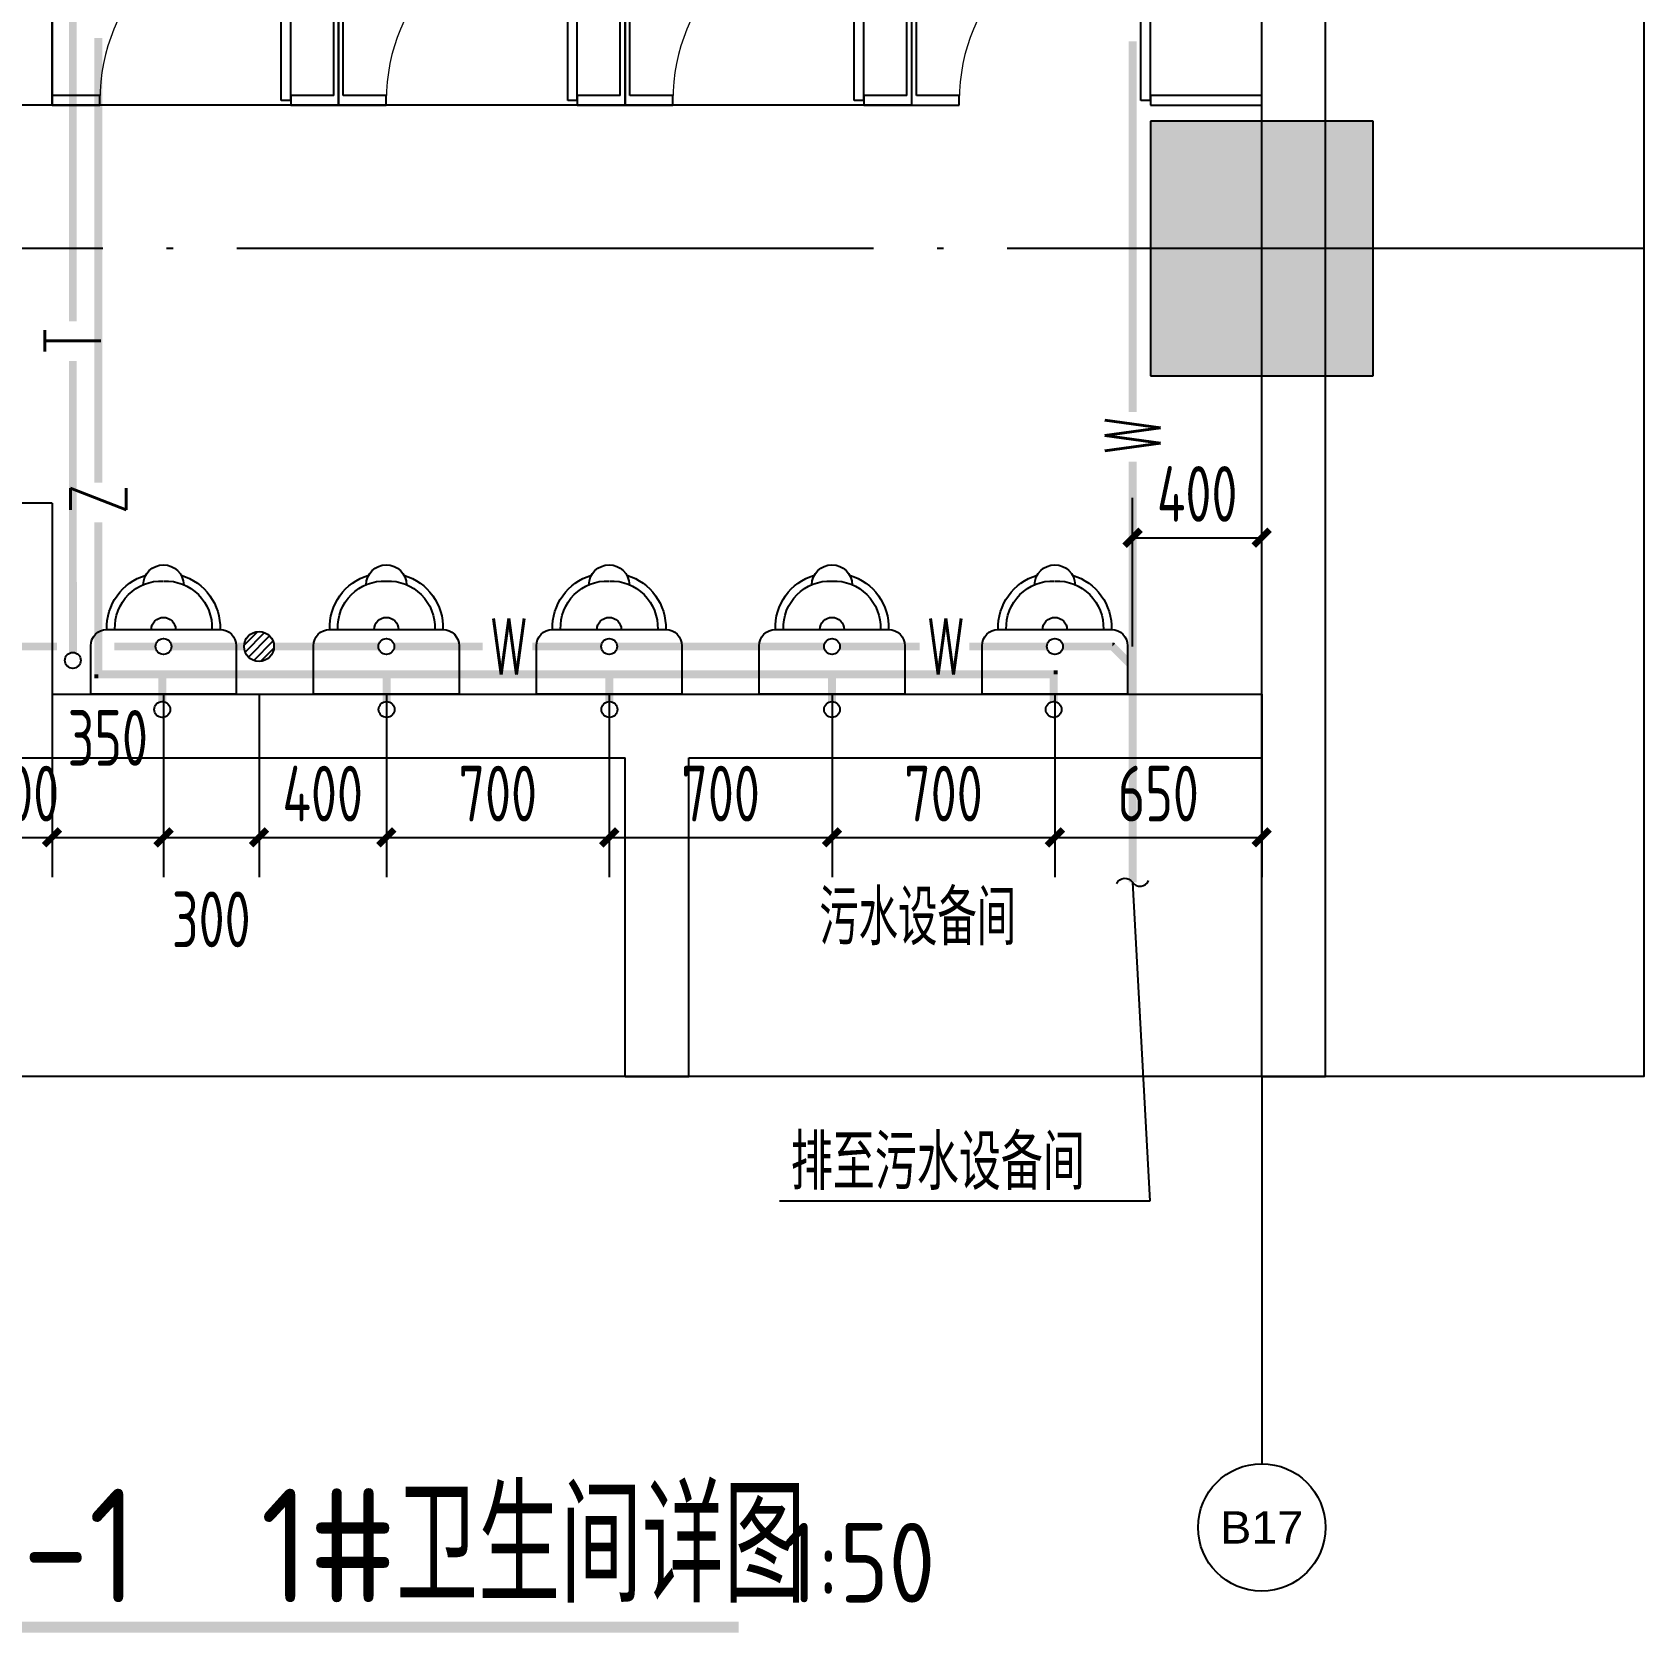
# Model space of a CAD drawing. Extents: x 57845 to 99897, y -155062 to -111524.
# Drawn here: x 63651 to 68714, y -140447 to -135421 of the extents above; entities that cross this region are included whole.
import ezdxf
from ezdxf.enums import TextEntityAlignment as Align

# ---------------------------------------------------------------- set-up
doc = ezdxf.new("R2010")
doc.units = 0
doc.header["$LTSCALE"] = 1000
doc.header["$MEASUREMENT"] = 0
doc.linetypes.add('DOTE', pattern=[2.4200000000000004, 2, -0.2, 0.02, -0.2])
for name, color, linetype in [('01-标注_轴线坐标', 132, 'Continuous'), ('02-TEXT_房间', 7, 'Continuous'), ('02-TEXT_轴号', 7, 'Continuous'), ('05-填充_天正', 9, 'Continuous'), ('A-I_卫-洁具', 241, 'Continuous'), ('A-I_卫-隔断', 214, 'Continuous'), ('A_AXIS-轴线', 1, 'DOTE'), ('A_STR-砌块墙', 121, 'Continuous'), ('A_STR-砼柱', 8, 'Continuous'), ('AXIS_TEXT', 7, 'Continuous'), ('DIM_SYMB', 3, 'Continuous'), ('EQUIP_地漏', 7, 'Continuous'), ('EQUIP_污水', 7, 'Continuous'), ('PIPE-中水', 122, 'Continuous'), ('PIPE-污水', 2, 'Continuous'), ('PIPE-给水', 3, 'Continuous'), ('PIPE-通气', 30, 'Continuous'), ('TEXT_中水', 7, 'Continuous'), ('TEXT_污水', 7, 'Continuous'), ('TEXT_通气', 7, 'Continuous'), ('TWT_DIM', 3, 'Continuous'), ('TWT_LEAD', 3, 'Continuous'), ('VPIPE-中水', 122, 'Continuous'), ('VPIPE-通气', 3, 'Continuous')]:
    doc.layers.add(name, color=color, linetype=linetype)
doc.layers.add('04-不打印_视口', color=5, linetype='Continuous', plot=False)
doc.layers.add('04-不打印_辅助线', color=165, linetype='Continuous', plot=False)
doc.styles.add('_TCH_AXIS', font='')
doc.styles.add('_TCH_DIM', font='ROS1', dxfattribs={"width": 0.8, "bigfont": 'JD'})
doc.styles.add('_TCH_DIM_T3', font='ROS1', dxfattribs={"width": 0.8, "bigfont": 'JD'})
doc.styles.add('_TCH_SPACE', font='ros.shx', dxfattribs={"width": 0.75, "height": 5, "bigfont": 'jd.shx'})
doc.styles.add('_TWT_PIPETEXT', font='SIMPLEX', dxfattribs={"width": 0.8, "height": 3.5, "bigfont": 'HZTXT'})
doc.styles.add('COMPLEX', font='COMPLEX')
doc.styles.get("Standard").update_dxf_attribs({"font": 'gbenor.shx', "bigfont": 'gbcbig.shx'})
doc.styles.get('_TCH_AXIS').set_extended_font_data('FZXiHei I-Z08S')
doc.dimstyles.new('_TWT_ARCH&&50', dxfattribs={"dimtxt": 175, "dimasz": 50, "dimexe": 125, "dimexo": 150, "dimgap": 50, "dimtad": 1, "dimdec": 0, "dimzin": 0, "dimdsep": 46, "dimtxsty": '_TCH_DIM_T3', "dimblk": 'ARCHTICK', "dimcen": 0.09, "dimazin": 2, "dimtfac": 1, "dimtdec": 0, "dimtix": 1, "dimtmove": 2, "dimatfit": 3, "dimfxl": 0, "dimtolj": 1, "dimtzin": 0, "dimarcsym": 0})

# ---------------------------------------------------------------- blocks, each defined once
blk = doc.blocks.new('A-toilet-F2$0$A-toilet-F3$0$xb')
for p, q in [((177.7999999998137, 203.2000000000698), (-177.7999999993481, 203.1999999994878)), ((-228.5999999991618, 152.3999999994412), (-228.6000000010245, 9.313225746154785e-10)), ((228.6000000010245, -9.313225746154785e-10), (228.6000000005588, 152.3999999997905)), ((-228.6000000010245, 9.313225746154785e-10), (228.6000000010245, -9.313225746154785e-10))]:
    blk.add_line(p, q)
for centre, radius, start, end in [((9.313225746154785e-10, 342.8999999993248), 63.50000000000001, 1.07073087239469, 178.9292691276053), ((-6.349999998696148, 209.549999998766), 171.56755229355, 106.6068803142738, 182.1210963969083), ((-6.349999998696148, 209.549999998766), 146.16755229355, 87.87890362284142, 182.1210963969083), ((6.350000001490116, 209.549999998766), 146.16755229355, 357.8789036030917, 92.12109637715858), ((6.350000001490116, 209.549999998766), 171.56755229355, 357.8789036030917, 73.39311968572625), ((-177.7999999993481, 152.3999999992084), 50.8, 90, 180), ((1.396983861923218e-09, 203.1999999987893), 38.1, 0, 180), ((177.8000000002794, 152.3999999997905), 50.8, 0, 90)]:
    blk.add_arc(centre, radius, start, end)
blk = doc.blocks.new('$lvtry$00000200')
at = {"color": 0}
for p, q in [((-109.7834388052506, -40.0000000100008, 1e-08), (-109.7834388052433, -469.6564289897615, 1e-08)), ((99.78343880524335, -30.0000000100008, 1e-08), (-99.78343880524335, -30.0000000100008, 1e-08)), ((109.7834388052361, -469.6564289897615, 1e-08), (109.7834388052361, -40.0000000100008, 1e-08))]:
    blk.add_line(p, q, dxfattribs=at)
at = {"color": 0, "elevation": 1e-08}
blk.add_lwpolyline([(99.78343880524335, -1.000080374069512e-08), (-99.78343880524335, -1.000080374069512e-08, 0.4142135623730951), (-139.7834388052433, -40.0000000100008), (-139.7834388052433, -479.6564289897615, 0.4142135623730951), (-29.78343880524335, -589.6564289897615), (29.78343880523607, -589.6564289897615, 0.4142135623730903), (139.7834388052361, -479.6564289897633), (139.7834388052361, -40.0000000100008, 0.4142135623730951)], format="xyb", close=True, dxfattribs=at)
blk.add_lwpolyline([(139.7834388052361, -469.6564289897615), (-139.7834388052433, -469.6564289897615)], dxfattribs=at)
at = {"color": 0}
blk.add_circle((0, -358.6146012114659, 1e-08), 20, dxfattribs=at)
for centre, start, end in [((-99.78343880525063, -40.0000000100008, 1e-08), 90, 180), ((99.78343880523607, -40.0000000100008, 1e-08), 0, 90)]:
    blk.add_arc(centre, 10, start, end, dxfattribs=at)
for p in [(0, 0), (0, -358.6146012114659, 1e-08)]:
    blk.add_point(p, dxfattribs=at)
blk = doc.blocks.new('hgfasg')
at = {"layer": '04-不打印_辅助线'}
blk.add_lwpolyline([(-450, 1400), (450, 1400), (450, 0), (-450, 0)], close=True, dxfattribs=at)
at = {"yscale": -1}
blk.add_blockref('$lvtry$00000200', (0, 200), dxfattribs=at)
blk = doc.blocks.new('$DorLib2D$00000001')
at = {"ltscale": 0.5}
for p, q in [((0.4499999999999886, 0.974999999999909), (0.5, 0.974999999999909)), ((0.4499999999999886, -1.13686837721616e-13), (0.4499999999999886, 0.974999999999909)), ((0.5, -1.13686837721616e-13), (0.5, 0.974999999999909)), ((0.5, -1.13686837721616e-13), (0.4499999999999886, -1.13686837721616e-13))]:
    blk.add_line(p, q, dxfattribs=at)
at = {"lineweight": 13, "ltscale": 0.5}
blk.add_arc((0.4750000000000227, -1.13686837721616e-13), 0.975, 91.46928358083711, 180, dxfattribs=at)
blk = doc.blocks.new('_AXISO')
blk.add_circle((0, 0), 0.5)
at = {"layer": 'AXIS_TEXT', "style": 'COMPLEX', "width": 1.041666666666667}
blk.add_attdef('A', text='', height=0.56, dxfattribs=at).set_placement((-0.25, -0.28), (0.25, -0.28), align=Align.FIT)
blk = doc.blocks.new('11')
at = {"layer": '05-填充_天正'}
blk.add_hatch(color=8, dxfattribs=at).paths.add_polyline_path([(72083.79552546794, -136499.9437386617), (72783.7955254677, -136499.9437386617), (72783.79552546794, -135699.943738664), (72083.79552546817, -135699.9437386636)])
at = {"layer": '01-标注_轴线坐标', "color": 8}
blk.add_line((72433.79552547492, -138699.9437400575), (72433.79552547492, -139916.6522448834), dxfattribs=at)
at = {"layer": '04-不打印_视口', "elevation": -1e-08}
blk.add_lwpolyline([(65433.79552553197, -128899.9435385836), (73633.79552547469, -128899.9435385316), (73633.79552547469, -138699.9437400501), (65433.79552553197, -138699.9437401018)], close=True, dxfattribs=at)
at = {"layer": 'A-I_卫-隔断'}
for p, q in [((69518.79552547268, -135619.9435385347), (69518.79552547283, -134249.943538537)), ((69548.79552547267, -135619.9435385366), (69548.79552547283, -134249.943538537)), ((70418.79552547101, -135619.9435385364), (70418.7955254712, -134249.943538537)), ((70448.79552547101, -135619.9435385357), (70448.7955254712, -134249.943538537)), ((71318.79552547101, -135619.9435385355), (71318.79552547004, -134249.9435385368)), ((71348.79552547101, -135619.9435385365), (71348.79552547004, -134249.9435385368)), ((68783.79552536232, -135619.9435385364), (68633.79552547351, -135619.943538537)), ((68633.79552547351, -135619.943538537), (68633.79552547354, -135649.943538537)), ((68633.79552547354, -135649.943538537), (68783.79552536232, -135649.9435385372)), ((68783.79552536232, -135649.9435385372), (68783.79552536232, -135619.9435385364)), ((69518.79552547268, -135619.9435385347), (69383.79552536231, -135619.9435385348)), ((69383.79552536231, -135619.9435385348), (69383.79552536232, -135649.9435385369)), ((69383.79552536232, -135649.9435385369), (69533.79552547308, -135649.9435385366)), ((69533.79552547167, -135649.943538537), (69683.79552536122, -135649.9435385387)), ((69683.79552536122, -135619.9435385374), (69548.79552547267, -135619.9435385366)), ((69683.79552536122, -135649.9435385387), (69683.79552536122, -135619.9435385374)), ((70418.79552547101, -135619.9435385364), (70283.79552536122, -135619.9435385372)), ((70283.79552536122, -135619.9435385372), (70283.79552536122, -135649.9435385386)), ((70283.79552536122, -135649.9435385386), (70433.79552547143, -135649.9435385368)), ((70433.79552547143, -135649.9435385368), (70583.79552536122, -135649.9435385378)), ((70583.79552536122, -135619.9435385351), (70448.79552547101, -135619.9435385357)), ((70583.79552536122, -135649.9435385378), (70583.79552536122, -135619.9435385351)), ((71318.79552547101, -135619.9435385355), (71183.79552536122, -135619.9435385349)), ((71183.79552536122, -135619.9435385349), (71183.79552536122, -135649.9435385377)), ((71183.79552536122, -135649.9435385377), (71333.7955254705, -135649.9435385366)), ((71333.7955254705, -135649.9435385366), (71483.79552536234, -135649.9435385366)), ((71483.79552536231, -135619.943538537), (71348.79552547101, -135619.9435385365)), ((71483.79552536234, -135649.9435385366), (71483.79552536231, -135619.943538537)), ((72433.79552546678, -135619.9435385361), (72083.79552536232, -135619.9435385367)), ((72083.79552536232, -135619.9435385367), (72083.79552536232, -135649.9435385363)), ((72083.79552536232, -135649.9435385363), (72433.79552546678, -135649.9435385361)), ((72433.79552546678, -135649.9435385361), (72433.79552546678, -135619.9435385361))]:
    blk.add_line(p, q, dxfattribs=at)
at = {"layer": 'A_AXIS-轴线', "linetype": 'DOTE'}
blk.add_line((72433.79552547492, -138699.9437400575, -1e-08), (72433.79552544862, -128899.9435385393, -1e-08), dxfattribs=at)
at = {"layer": 'A_AXIS-轴线', "color": 253, "linetype": 'DOTE'}
blk.add_line((73633.79552547469, -136099.9437386626, -1e-08), (65433.79552553197, -136099.9437386626, -1e-08), dxfattribs=at)
at = {"layer": 'A_STR-砌块墙', "color": 8}
for p, q in [((72633.79552547516, -137599.9437400794), (72633.79552547469, -134149.9435385375)), ((68633.79552547455, -134249.9435385374), (68633.79552547492, -135649.943538537)), ((72433.7955254751, -137499.9437400792), (72433.79552547466, -134249.9435385374)), ((68633.79552547492, -135649.943538537), (68433.79552547492, -135649.943538537)), ((68633.79552547492, -136899.9437400799), (68433.79552547492, -136899.94374008)), ((68633.79552547492, -136899.9437400799), (68633.7955254755, -137499.9437400795)), ((68633.7955254755, -137499.9437400795), (70533.79552547516, -137499.9437400799)), ((70533.79552547513, -137499.9437400799), (72433.7955254751, -137499.9437400792)), ((72633.79552547492, -138699.9437400576), (72633.79552547516, -137599.9437400794)), ((68533.79552547562, -137699.9437400799), (70433.79552547475, -137699.9437400795)), ((70433.79552547516, -138699.9437400701), (70433.79552547475, -137699.9437400795)), ((70633.79552547516, -138699.9437400701), (70633.79552547478, -137699.9437400796)), ((70633.79552547478, -137699.9437400796), (72433.79552547514, -137699.9437400792)), ((72433.79552547492, -138699.9437400575), (72433.79552547514, -137699.9437400792)), ((70433.79552547516, -138699.9437400701), (70633.79552547516, -138699.9437400701)), ((72433.79552547492, -138699.9437400575), (72633.79552547492, -138699.9437400576))]:
    blk.add_line(p, q, dxfattribs=at)
at = {"layer": 'A_STR-砼柱'}
for p, q in [((72783.79552544885, -135699.9437386638), (72083.79552544908, -135699.9437386633)), ((72083.79552544908, -135699.9437386633), (72083.79552544885, -136499.9437386615)), ((72783.79552544862, -136499.9437386615), (72783.79552544885, -135699.9437386638)), ((72083.79552544885, -136499.9437386615), (72783.79552544862, -136499.9437386615))]:
    blk.add_line(p, q, dxfattribs=at)
at = {"layer": '01-标注_轴线坐标', "color": 8}
ref = blk.add_blockref('_AXISO', (72433.79552547492, -140116.6522448834), dxfattribs=dict(at, xscale=400, yscale=400, zscale=400))
ref.add_attrib('A', 'B17', dxfattribs={"layer": '02-TEXT_轴号', "color": 8, "height": 101.4849531233856, "style": '_TCH_AXIS', "width": 1.058823529411817}).set_placement((72303.31487145914, -140167.394721445), (72564.27617949071, -140167.394721445), align=Align.FIT)
at = {"layer": 'A-I_卫-洁具', "ltscale": 0.1, "rotation": 179.9999999999997}
for p in [(69083.79552547516, -134249.9435385375, -1e-08), (69983.79552547492, -134249.9435385375, -1e-08), (70883.79552547492, -134249.9435385375, -1e-08)]:
    blk.add_blockref('hgfasg', p, dxfattribs=at)
at = {"layer": 'A-I_卫-洁具', "ltscale": 0.1, "xscale": -1}
for p in [(68983.79552547562, -137499.9437400796, -1e-08), (69683.79552547492, -137499.9437400796, -1e-08), (70383.79552547492, -137499.9437400794, -1e-08), (71083.79552547562, -137499.9437400799, -1e-08), (71783.79552547516, -137499.9437400794, -1e-08)]:
    blk.add_blockref('A-toilet-F2$0$A-toilet-F3$0$xb', p, dxfattribs=at)
at = {"layer": 'A-I_卫-隔断', "xscale": -600, "yscale": -600, "zscale": 30}
for p, rotation in [((69083.79552536666, -135634.9435385368), 180.0000000000297), ((69983.79552536434, -135634.9435385369), 180.0000000000148), ((70883.79552536481, -135634.9435385367), 180.0000000000148), ((71783.79552536024, -135634.9435385363), 180.0000000000242)]:
    blk.add_blockref('$DorLib2D$00000001', p, dxfattribs=dict(at, rotation=rotation))
at = {"layer": '02-TEXT_房间', "color": 3, "style": '_TCH_SPACE', "width": 0.75}
blk.add_text('污水设备间', height=173.6434108527131, dxfattribs=at).set_placement((71043.9449454504, -138288.0316283465, -1e-08))
blk = doc.blocks.new('$TwtSys$00000147')
blk.add_circle((0, 0, 1e-08), 1)
blk = doc.blocks.new('$TwtSys$00000141')
for p, q in [((-94.19606303561523, 7.672111694559135), (-10.08309029082739, 91.78508443935061)), ((-94.19606303561523, 7.672111694559135), (-10.08309029082739, 91.78508443935061)), ((-87.21916889109707, -35.05448014085778), (35.05448014085778, 87.21916889110071)), ((-87.21916889109707, -35.05448014085778), (35.05448014085778, 87.21916889110071)), ((-66.46803743153214, -66.46803743153941), (66.46803743153214, 66.46803743153214)), ((-66.46803743153214, -66.46803743153578), (66.46803743153214, 66.46803743153214)), ((-32.35611368903483, -87.061266563549), (87.58274635417911, 32.87759347966494)), ((-32.35611368903483, -87.061266563549), (87.58274635417911, 32.87759347966858)), ((11.43110768805855, -92.25951895252001), (92.2594807012465, -11.43114593933933)), ((11.43110768805855, -92.25951895252001), (92.2594807012465, -11.43114593933933))]:
    blk.add_line(p, q)
blk.add_circle((0, 0), 94)
blk.add_circle((0, 0), 94)
blk = doc.blocks.new('_ArchTick')
at = {"color": 0, "linetype": 'ByBlock', "const_width": 0.4}
blk.add_lwpolyline([(-0.5, -0.5), (0.5, 0.5)], dxfattribs=at)
blk = doc.blocks.new('*D286')
at = {"layer": 'Defpoints', "color": 0}
for p in [(63513.72716715179, -137349.9437401163), (63713.72716715179, -137349.9437401163), (63713.72716715179, -137949.527831929)]:
    blk.add_point(p, dxfattribs=at)
at = {"layer": 'TWT_DIM', "color": 0, "lineweight": -2}
for p, q in [((63513.72716715179, -137499.9437401163), (63513.72716715179, -138074.527831929)), ((63713.72716715179, -137499.9437401163), (63713.72716715179, -138074.527831929)), ((63513.72716715179, -137949.527831929), (63463.72716715179, -137949.527831929)), ((63513.72716715179, -137949.527831929), (63713.72716715179, -137949.527831929)), ((63713.72716715179, -137949.527831929), (63763.72716715179, -137949.527831929))]:
    blk.add_line(p, q, dxfattribs=at)
at = {"layer": 'TWT_DIM', "color": 0, "lineweight": -2, "xscale": 50, "yscale": 50, "zscale": 50}
blk.add_blockref('_ArchTick', (63513.72716715179, -137949.527831929), dxfattribs=at)
at = {"layer": 'TWT_DIM', "color": 0, "lineweight": -2, "xscale": 50, "yscale": 50, "zscale": 50, "rotation": 180}
blk.add_blockref('_ArchTick', (63713.72716715179, -137949.527831929), dxfattribs=at)
at = {"layer": 'TWT_DIM', "color": 0, "insert": (63613.72716715179, -137812.027831929), "char_height": 175, "attachment_point": 5, "style": '_TCH_DIM_T3'}
blk.add_mtext('\\A1;200', dxfattribs=at)
blk = doc.blocks.new('*D287')
at = {"layer": 'Defpoints', "color": 0}
for p in [(63713.72716715179, -137349.9437401163), (64063.86716715177, -137349.9437401163), (64063.86716715177, -137949.527831929)]:
    blk.add_point(p, dxfattribs=at)
at = {"layer": 'TWT_DIM', "color": 0, "lineweight": -2}
for p, q in [((63713.72716715179, -137499.9437401163), (63713.72716715179, -138074.527831929)), ((64063.86716715177, -137499.9437401163), (64063.86716715177, -138074.527831929)), ((63713.72716715179, -137949.527831929), (64063.86716715177, -137949.527831929))]:
    blk.add_line(p, q, dxfattribs=at)
at = {"layer": 'TWT_DIM', "color": 0, "lineweight": -2, "xscale": 50, "yscale": 50, "zscale": 50, "rotation": 180}
blk.add_blockref('_ArchTick', (63713.72716715179, -137949.527831929), dxfattribs=at)
at = {"layer": 'TWT_DIM', "color": 0, "lineweight": -2, "xscale": 50, "yscale": 50, "zscale": 50}
blk.add_blockref('_ArchTick', (64063.86716715177, -137949.527831929), dxfattribs=at)
at = {"layer": 'TWT_DIM', "color": 0, "insert": (63888.79716715178, -137637.027831929), "char_height": 175, "attachment_point": 5, "style": '_TCH_DIM_T3'}
blk.add_mtext('\\A1;350', dxfattribs=at)
blk = doc.blocks.new('*D288')
at = {"layer": 'Defpoints', "color": 0}
for p in [(64063.86716715177, -137349.9437401163), (64363.86716715177, -137349.9437401163), (64363.86716715177, -137949.527831929)]:
    blk.add_point(p, dxfattribs=at)
at = {"layer": 'TWT_DIM', "color": 0, "lineweight": -2}
for p, q in [((64063.86716715177, -137499.9437401163), (64063.86716715177, -138074.527831929)), ((64363.86716715177, -137499.9437401163), (64363.86716715177, -138074.527831929)), ((64063.86716715177, -137949.527831929), (64363.86716715177, -137949.527831929))]:
    blk.add_line(p, q, dxfattribs=at)
at = {"layer": 'TWT_DIM', "color": 0, "lineweight": -2, "xscale": 50, "yscale": 50, "zscale": 50, "rotation": 180}
blk.add_blockref('_ArchTick', (64063.86716715177, -137949.527831929), dxfattribs=at)
at = {"layer": 'TWT_DIM', "color": 0, "lineweight": -2, "xscale": 50, "yscale": 50, "zscale": 50}
blk.add_blockref('_ArchTick', (64363.86716715177, -137949.527831929), dxfattribs=at)
at = {"layer": 'TWT_DIM', "color": 0, "insert": (64213.86716715177, -138207.110254812), "char_height": 175, "attachment_point": 5, "style": '_TCH_DIM_T3'}
blk.add_mtext('\\A1;300', dxfattribs=at)
blk = doc.blocks.new('*D289')
at = {"layer": 'Defpoints', "color": 0}
for p in [(64363.86716715177, -137349.9437401163), (64763.86716715107, -137349.9437401163), (64763.86716715107, -137949.527831929)]:
    blk.add_point(p, dxfattribs=at)
at = {"layer": 'TWT_DIM', "color": 0, "lineweight": -2}
for p, q in [((64363.86716715177, -137499.9437401163), (64363.86716715177, -138074.527831929)), ((64763.86716715107, -137499.9437401163), (64763.86716715107, -138074.527831929)), ((64363.86716715177, -137949.527831929), (64763.86716715107, -137949.527831929))]:
    blk.add_line(p, q, dxfattribs=at)
at = {"layer": 'TWT_DIM', "color": 0, "lineweight": -2, "xscale": 50, "yscale": 50, "zscale": 50, "rotation": 180}
blk.add_blockref('_ArchTick', (64363.86716715177, -137949.527831929), dxfattribs=at)
at = {"layer": 'TWT_DIM', "color": 0, "lineweight": -2, "xscale": 50, "yscale": 50, "zscale": 50}
blk.add_blockref('_ArchTick', (64763.86716715107, -137949.527831929), dxfattribs=at)
at = {"layer": 'TWT_DIM', "color": 0, "insert": (64563.86716715142, -137812.027831929), "char_height": 175, "attachment_point": 5, "style": '_TCH_DIM_T3'}
blk.add_mtext('\\A1;400', dxfattribs=at)
blk = doc.blocks.new('*D290')
at = {"layer": 'Defpoints', "color": 0}
for p in [(64763.86716715107, -137349.9437401163), (65463.86716714991, -137349.9437401163), (65463.86716714991, -137949.527831929)]:
    blk.add_point(p, dxfattribs=at)
at = {"layer": 'TWT_DIM', "color": 0, "lineweight": -2}
for p, q in [((64763.86716715107, -137499.9437401163), (64763.86716715107, -138074.527831929)), ((65463.86716714991, -137499.9437401163), (65463.86716714991, -138074.527831929)), ((64763.86716715107, -137949.527831929), (65463.86716714991, -137949.527831929))]:
    blk.add_line(p, q, dxfattribs=at)
at = {"layer": 'TWT_DIM', "color": 0, "lineweight": -2, "xscale": 50, "yscale": 50, "zscale": 50, "rotation": 180}
blk.add_blockref('_ArchTick', (64763.86716715107, -137949.527831929), dxfattribs=at)
at = {"layer": 'TWT_DIM', "color": 0, "lineweight": -2, "xscale": 50, "yscale": 50, "zscale": 50}
blk.add_blockref('_ArchTick', (65463.86716714991, -137949.527831929), dxfattribs=at)
at = {"layer": 'TWT_DIM', "color": 0, "insert": (65113.86716715049, -137812.027831929), "char_height": 175, "attachment_point": 5, "style": '_TCH_DIM_T3'}
blk.add_mtext('\\A1;700', dxfattribs=at)
blk = doc.blocks.new('*D291')
at = {"layer": 'Defpoints', "color": 0}
for p in [(65463.86716714991, -137349.9437401163), (66163.86716715177, -137349.9437401163), (66163.86716715177, -137949.527831929)]:
    blk.add_point(p, dxfattribs=at)
at = {"layer": 'TWT_DIM', "color": 0, "lineweight": -2}
for p, q in [((65463.86716714991, -137499.9437401163), (65463.86716714991, -138074.527831929)), ((66163.86716715177, -137499.9437401163), (66163.86716715177, -138074.527831929)), ((65463.86716714991, -137949.527831929), (66163.86716715177, -137949.527831929))]:
    blk.add_line(p, q, dxfattribs=at)
at = {"layer": 'TWT_DIM', "color": 0, "lineweight": -2, "xscale": 50, "yscale": 50, "zscale": 50, "rotation": 180}
blk.add_blockref('_ArchTick', (65463.86716714991, -137949.527831929), dxfattribs=at)
at = {"layer": 'TWT_DIM', "color": 0, "lineweight": -2, "xscale": 50, "yscale": 50, "zscale": 50}
blk.add_blockref('_ArchTick', (66163.86716715177, -137949.527831929), dxfattribs=at)
at = {"layer": 'TWT_DIM', "color": 0, "insert": (65813.86716715083, -137812.027831929), "char_height": 175, "attachment_point": 5, "style": '_TCH_DIM_T3'}
blk.add_mtext('\\A1;700', dxfattribs=at)
blk = doc.blocks.new('*D292')
at = {"layer": 'Defpoints', "color": 0}
for p in [(66163.86716715177, -137349.9437401163), (66863.86716715014, -137349.9437401163), (66863.86716715014, -137949.527831929)]:
    blk.add_point(p, dxfattribs=at)
at = {"layer": 'TWT_DIM', "color": 0, "lineweight": -2}
for p, q in [((66163.86716715177, -137499.9437401163), (66163.86716715177, -138074.527831929)), ((66863.86716715014, -137499.9437401163), (66863.86716715014, -138074.527831929)), ((66163.86716715177, -137949.527831929), (66863.86716715014, -137949.527831929))]:
    blk.add_line(p, q, dxfattribs=at)
at = {"layer": 'TWT_DIM', "color": 0, "lineweight": -2, "xscale": 50, "yscale": 50, "zscale": 50, "rotation": 180}
blk.add_blockref('_ArchTick', (66163.86716715177, -137949.527831929), dxfattribs=at)
at = {"layer": 'TWT_DIM', "color": 0, "lineweight": -2, "xscale": 50, "yscale": 50, "zscale": 50}
blk.add_blockref('_ArchTick', (66863.86716715014, -137949.527831929), dxfattribs=at)
at = {"layer": 'TWT_DIM', "color": 0, "insert": (66513.86716715095, -137812.027831929), "char_height": 175, "attachment_point": 5, "style": '_TCH_DIM_T3'}
blk.add_mtext('\\A1;700', dxfattribs=at)
blk = doc.blocks.new('*D293')
at = {"layer": 'Defpoints', "color": 0}
for p in [(66863.86716715014, -137349.9437401163), (67513.72716714762, -137349.9437401163), (67513.72716714762, -137949.527831929)]:
    blk.add_point(p, dxfattribs=at)
at = {"layer": 'TWT_DIM', "color": 0, "lineweight": -2}
for p, q in [((66863.86716715014, -137499.9437401163), (66863.86716715014, -138074.527831929)), ((67513.72716714762, -137499.9437401163), (67513.72716714762, -138074.527831929)), ((66863.86716715014, -137949.527831929), (67513.72716714762, -137949.527831929))]:
    blk.add_line(p, q, dxfattribs=at)
at = {"layer": 'TWT_DIM', "color": 0, "lineweight": -2, "xscale": 50, "yscale": 50, "zscale": 50, "rotation": 180}
blk.add_blockref('_ArchTick', (66863.86716715014, -137949.527831929), dxfattribs=at)
at = {"layer": 'TWT_DIM', "color": 0, "lineweight": -2, "xscale": 50, "yscale": 50, "zscale": 50}
blk.add_blockref('_ArchTick', (67513.72716714762, -137949.527831929), dxfattribs=at)
at = {"layer": 'TWT_DIM', "color": 0, "insert": (67188.79716714888, -137812.027831929), "char_height": 175, "attachment_point": 5, "style": '_TCH_DIM_T3'}
blk.add_mtext('\\A1;650', dxfattribs=at)
blk = doc.blocks.new('$TwtSys$00000132')
at = {"elevation": 1e-08}
blk.add_lwpolyline([(6.933914376713801, -100.5893358396867, -0.5751828771836968), (0.2497698202205356, -0.03709529810350887, 0.6047454773259218), (-10.88806972766179, 100.5893358396855, 16.92482764669524)], format="xyb", dxfattribs=at)
blk = doc.blocks.new('*D294')
at = {"layer": 'Defpoints', "color": 0}
for p in [(67513.72716714762, -137008.3249519254), (67107.99596375911, -137499.9437400794), (67513.72716714762, -137499.9437401163)]:
    blk.add_point(p, dxfattribs=at)
at = {"layer": 'TWT_DIM', "color": 0, "lineweight": -2}
for p, q in [((67107.99596375911, -137349.9437400794), (67107.99596375911, -136883.3249519254)), ((67513.72716714762, -137349.9437401163), (67513.72716714762, -136883.3249519254)), ((67107.99596375911, -137008.3249519254), (67513.72716714762, -137008.3249519254))]:
    blk.add_line(p, q, dxfattribs=at)
at = {"layer": 'TWT_DIM', "color": 0, "lineweight": -2, "xscale": 50, "yscale": 50, "zscale": 50, "rotation": 180}
blk.add_blockref('_ArchTick', (67107.99596375911, -137008.3249519254), dxfattribs=at)
at = {"layer": 'TWT_DIM', "color": 0, "lineweight": -2, "xscale": 50, "yscale": 50, "zscale": 50}
blk.add_blockref('_ArchTick', (67513.72716714762, -137008.3249519254), dxfattribs=at)
at = {"layer": 'TWT_DIM', "color": 0, "insert": (67310.86156545336, -136870.8249519254), "char_height": 175, "attachment_point": 5, "style": '_TCH_DIM_T3'}
blk.add_mtext('\\A1;400', dxfattribs=at)

msp = doc.modelspace()

# ---------------------------------------------------------------- hatches: boundary and pattern name
at = {"layer": 'PIPE-中水', "linetype": 'Continuous'}
for points in [[(63858.98424760987, -137437.5145824297), (63846.48424760994, -137437.514582431), (63846.4842476101, -137450.0145824327)], [(63858.98424760987, -137437.5145824297), (63858.98424760994, -137450.014582431), (63846.4842476101, -137450.0145824327)], [(66860.02499281049, -137437.5145824303), (66872.52499280733, -137437.5145824312), (66872.52499280745, -137425.0145824294)], [(66860.02499281049, -137437.5145824303), (66860.02499280733, -137425.014582431), (66872.52499280745, -137425.0145824294)]]:
    msp.add_hatch(color=256, dxfattribs=at).paths.add_polyline_path(points)
at = {"layer": 'PIPE-污水', "linetype": 'Continuous'}
for points in [[(67044.82596992028, -137349.9437401098), (67044.82596992858, -137337.4437401163), (67050.00363948238, -137337.4437401192)], [(67044.82596992028, -137349.9437401098), (67053.66480469341, -137341.1049053514), (67050.00363948238, -137337.4437401192)]]:
    msp.add_hatch(color=256, dxfattribs=at).paths.add_polyline_path(points)

# ---------------------------------------------------------------- linework, layer by layer
at = {"layer": 'DIM_SYMB', "const_width": 35}
msp.add_lwpolyline([(62847.12414979913, -140429.9577555069), (65871.02485901899, -140429.9577555069)], dxfattribs=at)
at = {"layer": 'PIPE-中水', "linetype": 'Continuous', "ltscale": 0.5, "const_width": 25}
for points in [[(63858.98424760994, -136835.0065361034), (63858.98424760994, -135439.3153997584)], [(63858.98424760994, -137437.514582431), (63858.98424760994, -136959.6732027701)], [(63858.98424760994, -137437.514582431), (64059.95588391335, -137437.514582431)], [(64059.95588391335, -137437.514582431), (64059.95588391335, -137522.779723449)], [(64059.95588391335, -137437.514582431), (64764.70954243725, -137437.514582431)], [(64764.70954243725, -137437.5145824302), (64764.70954243725, -137522.7797234483)], [(64764.70954243725, -137437.514582431), (65464.70954243608, -137437.514582431)], [(65464.70954243608, -137437.514582431), (65464.70954243608, -137522.779723449)], [(65464.70954243608, -137437.514582431), (66163.72561145012, -137437.514582431)], [(66163.72561145012, -137437.514582431), (66163.72561145012, -137522.779723449)], [(66163.72561145012, -137437.514582431), (66860.02499280733, -137437.514582431)], [(66860.02499280733, -137437.5145824312), (66860.02499280733, -137522.7797234493)]]:
    msp.add_lwpolyline(points, dxfattribs=at)
at = {"layer": 'PIPE-污水', "linetype": 'Continuous', "ltscale": 0.5, "const_width": 25}
for points in [[(67107.99596375911, -135449.4283093884), (67107.99596375911, -136613.3494919144)], [(67107.99596375911, -136770.016158581), (67107.99596375911, -137413.1137339394)], [(63312.20457078253, -137349.9437401163), (63729.11344012064, -137349.9437401163)], [(63908.98424760994, -137349.9437401163), (64038.86716715177, -137349.9437401163)], [(64088.86716715177, -137349.9437401163), (64316.86716715177, -137349.9437401163)], [(64410.86716715177, -137349.9437401163), (64738.86716715107, -137349.9437401163)], [(64788.86716715107, -137349.9437401163), (65065.97303525324, -137349.9437401163)], [(65222.63970191991, -137349.9437401163), (65438.86716714991, -137349.9437401163)], [(65488.8671671499, -137349.9437401163), (66138.86716715177, -137349.9437401163)], [(66188.86716715177, -137349.9437401163), (66438.62284661505, -137349.9437401163)], [(66595.2895132817, -137349.9437401163), (66838.86716715014, -137349.9437401163)], [(66888.86716715014, -137349.9437401163), (67044.82596992858, -137349.9437401163)], [(67044.82596992858, -137349.9437401163), (67107.99596375544, -137413.1137339431)], [(67107.99596375911, -137413.1137339394), (67107.99596375911, -138090.4346405301)]]:
    msp.add_lwpolyline(points, dxfattribs=at)
at = {"layer": 'PIPE-通气', "linetype": 'Continuous', "ltscale": 0.5, "const_width": 25}
for points in [[(63779.03975317553, -136328.4342625681), (63778.9557954273, -135164.5424034343)], [(63779.11478352459, -137368.5671185849), (63779.04874604932, -136453.1009289104)]]:
    msp.add_lwpolyline(points, dxfattribs=at)
at = {"layer": 'TWT_LEAD'}
for p, q in [((67107.97741611005, -138090.5595254403), (67162.08275297997, -139091.500368949)), ((67162.08275297997, -139091.500368949), (65999.2993194953, -139091.500368949))]:
    msp.add_line(p, q, dxfattribs=at)
at = {"layer": 'VPIPE-中水', "linetype": 'Continuous'}
for centre in [(64059.95588391335, -137547.779723449), (64764.70954243725, -137547.7797234483), (65464.70954243608, -137547.779723449), (66163.72561145012, -137547.779723449), (66860.02499280733, -137547.7797234493)]:
    msp.add_circle(centre, 25, dxfattribs=at)
at = {"layer": 'VPIPE-通气', "linetype": 'Continuous'}
msp.add_circle((63779.11658690837, -137393.5671185199), 25, dxfattribs=at)

# ---------------------------------------------------------------- block references
at = {"layer": 'EQUIP_地漏', "xscale": 0.5, "yscale": 0.5, "zscale": 0.5}
msp.add_blockref('$TwtSys$00000141', (64363.86716715177, -137349.9437401163), dxfattribs=at)
at = {"layer": 'EQUIP_污水', "xscale": 25, "yscale": 25, "zscale": 25}
for p in [(64063.86716715177, -137349.9437401163), (64763.86716715107, -137349.9437401163), (65463.86716714991, -137349.943740117), (66163.86716715177, -137349.9437401165), (66863.86716715014, -137349.943740117)]:
    msp.add_blockref('$TwtSys$00000147', p, dxfattribs=at)
at = {"layer": 'EQUIP_污水', "xscale": 0.5, "yscale": 0.5, "zscale": 0.5, "rotation": 270}
msp.add_blockref('$TwtSys$00000132', (67107.99596375911, -138090.4346405301), dxfattribs=at)
at = {"layer": 'PIPE-给水', "linetype": 'Continuous'}
msp.add_blockref('11', (-4920.06835832369, 0), dxfattribs=at)

# ---------------------------------------------------------------- texts
at = {"layer": 'DIM_SYMB', "color": 7}
for s, height, p in [('商业B-1  1#卫生间详图', 357.4468085106383, (62847.12414979913, -140352.5109469963, -1e-08)), ('1:50', 250, (66011.02485901899, -140352.5109469963, -1e-08))]:
    msp.add_text(s, height=height, dxfattribs=at).set_placement(p)
at = {"layer": 'TEXT_中水', "style": '_TWT_PIPETEXT', "width": 0.6400000000000001}
msp.add_text('Z', height=175, rotation=90, dxfattribs=at).set_placement((63946.48424760994, -136934.6732027701))
at = {"layer": 'TEXT_污水', "style": '_TWT_PIPETEXT', "width": 0.6400000000000001}
msp.add_text('W', height=175, rotation=90, dxfattribs=at).set_placement((67195.49596375911, -136745.016158581))
for p in [(65090.97303525324, -137437.4437401163), (66463.62284661505, -137437.4437401163)]:
    msp.add_text('W', height=175, dxfattribs=at).set_placement(p)
at = {"layer": 'TEXT_通气', "style": '_TWT_PIPETEXT', "width": 0.6400000000000001}
msp.add_text('T', height=175, rotation=90.00413305118104, dxfattribs=at).set_placement((63866.54694243788, -136428.0946171322))
at = {"layer": 'TWT_LEAD', "color": 7, "style": '_TCH_DIM', "width": 0.8}
msp.add_text('排至污水设备间', height=173.6434108527132, dxfattribs=at).set_placement((66034.2993194953, -139056.500368949))

# ---------------------------------------------------------------- dimensions: what is measured, and where the dimension line sits
at = {"layer": 'TWT_DIM'}
for p1, p2, distance, text, picture, middle in [((67107.99596375911, -137499.9437400794), (67513.72716714762, -137499.9437401163), 491.6187881908845, '400', '*D294', (67310.86156545336, -136870.8249519254)), ((63513.72716715179, -137349.9437401163), (63713.72716715179, -137349.9437401163), -599.5840918127215, '200', '*D286', (63613.72716715179, -137812.027831929)), ((64363.86716715177, -137349.9437401163), (64763.86716715107, -137349.9437401163), -599.5840918127215, '400', '*D289', (64563.86716715142, -137812.027831929)), ((64763.86716715107, -137349.9437401163), (65463.86716714991, -137349.9437401163), -599.5840918127215, '700', '*D290', (65113.86716715049, -137812.027831929)), ((65463.86716714991, -137349.9437401163), (66163.86716715177, -137349.9437401163), -599.5840918127215, '700', '*D291', (65813.86716715083, -137812.027831929)), ((66163.86716715177, -137349.9437401163), (66863.86716715014, -137349.9437401163), -599.5840918127215, '700', '*D292', (66513.86716715095, -137812.027831929)), ((66863.86716715014, -137349.9437401163), (67513.72716714762, -137349.9437401163), -599.5840918127215, '650', '*D293', (67188.79716714888, -137812.027831929))]:
    dim = msp.add_aligned_dim(p1=p1, p2=p2, distance=distance, text=text, dimstyle='_TWT_ARCH&&50', dxfattribs=at)
    dim.commit()
    dim.dimension.update_dxf_attribs({"geometry": picture, "text_midpoint": middle})
for base, p1, p2, text, picture, middle in [((64063.86716715177, -137949.527831929), (63713.72716715179, -137349.9437401163), (64063.86716715177, -137349.9437401163), '350', '*D287', (63888.79716715178, -137637.027831929)), ((64363.86716715177, -137949.527831929), (64063.86716715177, -137349.9437401163), (64363.86716715177, -137349.9437401163), '300', '*D288', (64213.86716715177, -138207.110254812))]:
    dim = msp.add_linear_dim(base=base, p1=p1, p2=p2, angle=0, text=text, dimstyle='_TWT_ARCH&&50', dxfattribs=at)
    dim.commit()
    dim.dimension.update_dxf_attribs({"geometry": picture, "text_midpoint": middle, "dimtype": 161})

doc.saveas('drawing.dxf')
